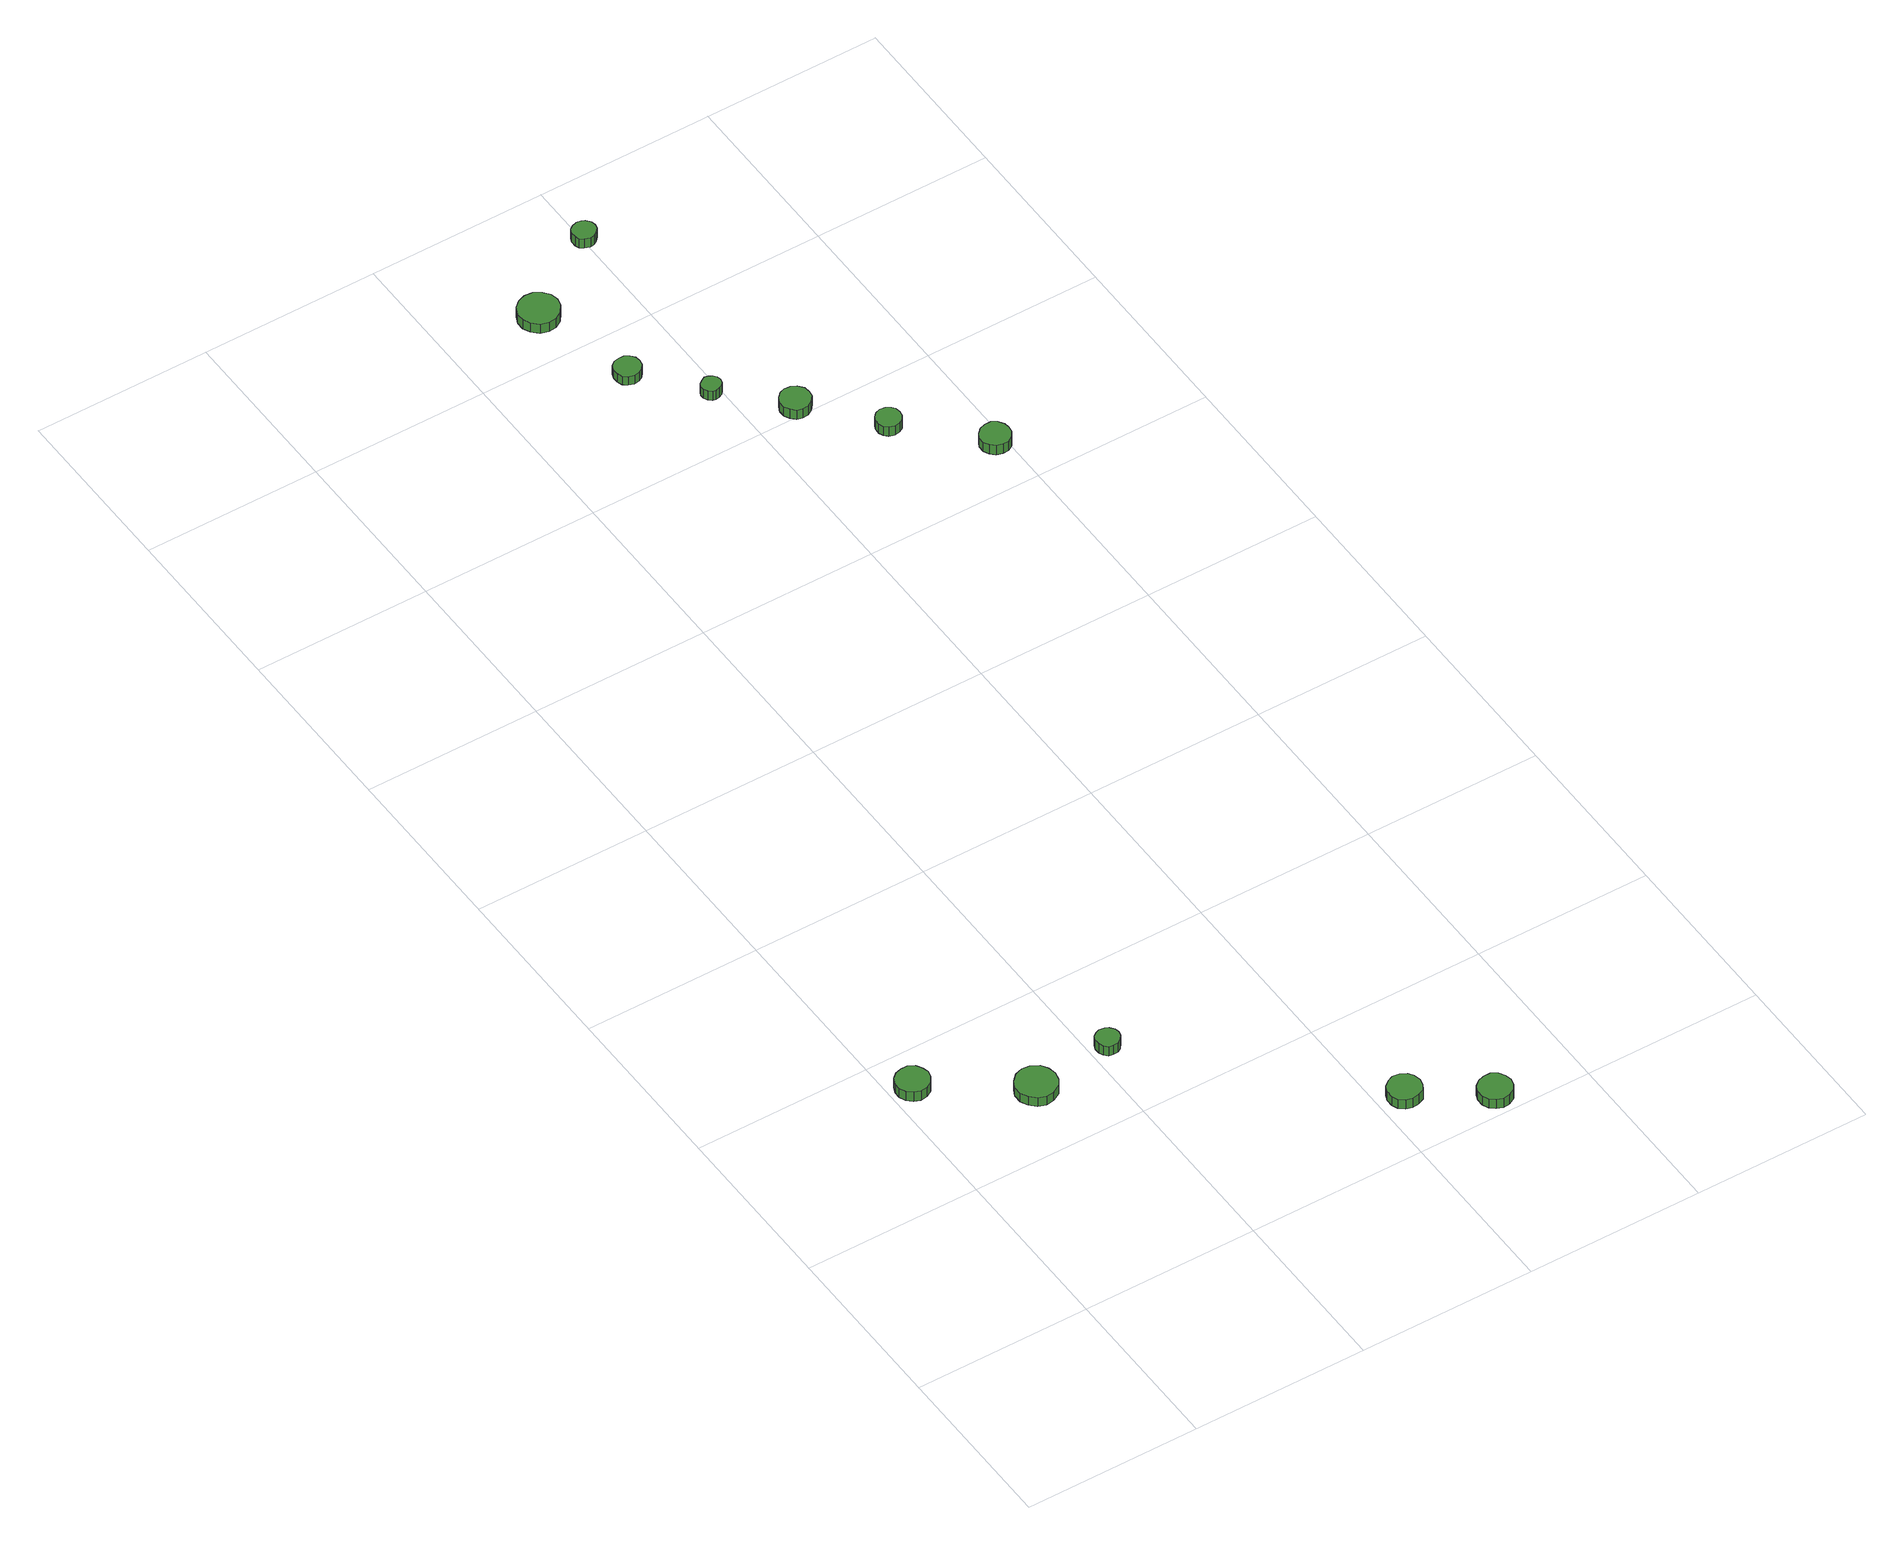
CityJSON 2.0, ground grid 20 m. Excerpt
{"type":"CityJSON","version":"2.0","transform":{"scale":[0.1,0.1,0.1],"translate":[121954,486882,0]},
"CityObjects":{
"tree1":{"type":"SolitaryVegetationObject","attributes":{"function":"something"},"geometry":[{"type":"MultiSurface","lod":"1","boundaries":[[[0,1,2,3,4,5,6,7,8,9,10,11,12,13,14]],[[15,16,17,18,19,20,21,22,23,24,25,26,27,28,29]],[[0,29,28,1]],[[1,28,27,2]],[[2,27,26,3]],[[3,26,25,4]],[[4,25,24,5]],[[5,24,23,6]],[[6,23,22,7]],[[7,22,21,8]],[[8,21,20,9]],[[9,20,19,10]],[[10,19,18,11]],[[11,18,17,12]],[[12,17,16,13]],[[13,16,15,14]],[[14,15,29,0]]]}]},
"tree2":{"type":"SolitaryVegetationObject","attributes":{"function":"something"},"geometry":[{"type":"MultiSurface","lod":"1","boundaries":[[[30,31,32,33,34,35,36,37,38,39,40,41,42,43,44]],[[45,46,47,48,49,50,51,52,53,54,55,56,57,58,59]],[[30,59,58,31]],[[31,58,57,32]],[[32,57,56,33]],[[33,56,55,34]],[[34,55,54,35]],[[35,54,53,36]],[[36,53,52,37]],[[37,52,51,38]],[[38,51,50,39]],[[39,50,49,40]],[[40,49,48,41]],[[41,48,47,42]],[[42,47,46,43]],[[43,46,45,44]],[[44,45,59,30]]]}]},
"tree3":{"type":"SolitaryVegetationObject","attributes":{"function":"something"},"geometry":[{"type":"MultiSurface","lod":"1","boundaries":[[[60,61,62,63,64,65,66,67,68,69,70,71,72,73,74]],[[75,76,77,78,79,80,81,82,83,84,85,86,87,88,89]],[[60,89,88,61]],[[61,88,87,62]],[[62,87,86,63]],[[63,86,85,64]],[[64,85,84,65]],[[65,84,83,66]],[[66,83,82,67]],[[67,82,81,68]],[[68,81,80,69]],[[69,80,79,70]],[[70,79,78,71]],[[71,78,77,72]],[[72,77,76,73]],[[73,76,75,74]],[[74,75,89,60]]]}]},
"tree4":{"type":"SolitaryVegetationObject","attributes":{"function":"something"},"geometry":[{"type":"MultiSurface","lod":"1","boundaries":[[[90,91,92,93,94,95,96,97,98,99,100,101,102,103,104]],[[105,106,107,108,109,110,111,112,113,114,115,116,117,118,119]],[[90,119,118,91]],[[91,118,117,92]],[[92,117,116,93]],[[93,116,115,94]],[[94,115,114,95]],[[95,114,113,96]],[[96,113,112,97]],[[97,112,111,98]],[[98,111,110,99]],[[99,110,109,100]],[[100,109,108,101]],[[101,108,107,102]],[[102,107,106,103]],[[103,106,105,104]],[[104,105,119,90]]]}]},
"tree5":{"type":"SolitaryVegetationObject","attributes":{"function":"something"},"geometry":[{"type":"MultiSurface","lod":"1","boundaries":[[[120,121,122,123,124,125,126,127,128,129,130,131,132,133,134]],[[135,136,137,138,139,140,141,142,143,144,145,146,147,148,149]],[[120,149,148,121]],[[121,148,147,122]],[[122,147,146,123]],[[123,146,145,124]],[[124,145,144,125]],[[125,144,143,126]],[[126,143,142,127]],[[127,142,141,128]],[[128,141,140,129]],[[129,140,139,130]],[[130,139,138,131]],[[131,138,137,132]],[[132,137,136,133]],[[133,136,135,134]],[[134,135,149,120]]]}]},
"tree6":{"type":"SolitaryVegetationObject","attributes":{"function":"something"},"geometry":[{"type":"MultiSurface","lod":"1","boundaries":[[[150,151,152,153,154,155,156,157,158,159,160,161,162,163,164]],[[165,166,167,168,169,170,171,172,173,174,175,176,177,178,179]],[[150,179,178,151]],[[151,178,177,152]],[[152,177,176,153]],[[153,176,175,154]],[[154,175,174,155]],[[155,174,173,156]],[[156,173,172,157]],[[157,172,171,158]],[[158,171,170,159]],[[159,170,169,160]],[[160,169,168,161]],[[161,168,167,162]],[[162,167,166,163]],[[163,166,165,164]],[[164,165,179,150]]]}]},
"tree7":{"type":"SolitaryVegetationObject","attributes":{"function":"something"},"geometry":[{"type":"MultiSurface","lod":"1","boundaries":[[[180,181,182,183,184,185,186,187,188,189,190,191,192,193,194]],[[195,196,197,198,199,200,201,202,203,204,205,206,207,208,209]],[[180,209,208,181]],[[181,208,207,182]],[[182,207,206,183]],[[183,206,205,184]],[[184,205,204,185]],[[185,204,203,186]],[[186,203,202,187]],[[187,202,201,188]],[[188,201,200,189]],[[189,200,199,190]],[[190,199,198,191]],[[191,198,197,192]],[[192,197,196,193]],[[193,196,195,194]],[[194,195,209,180]]]}]},
"tree8":{"type":"SolitaryVegetationObject","attributes":{"function":"something"},"geometry":[{"type":"MultiSurface","lod":"1","boundaries":[[[210,211,212,213,214,215,216,217,218,219,220,221,222,223,224]],[[225,226,227,228,229,230,231,232,233,234,235,236,237,238,239]],[[210,239,238,211]],[[211,238,237,212]],[[212,237,236,213]],[[213,236,235,214]],[[214,235,234,215]],[[215,234,233,216]],[[216,233,232,217]],[[217,232,231,218]],[[218,231,230,219]],[[219,230,229,220]],[[220,229,228,221]],[[221,228,227,222]],[[222,227,226,223]],[[223,226,225,224]],[[224,225,239,210]]]}]},
"tree9":{"type":"SolitaryVegetationObject","attributes":{"function":"something"},"geometry":[{"type":"MultiSurface","lod":"1","boundaries":[[[240,241,242,243,244,245,246,247,248,249,250,251,252,253,254]],[[255,256,257,258,259,260,261,262,263,264,265,266,267,268,269]],[[240,269,268,241]],[[241,268,267,242]],[[242,267,266,243]],[[243,266,265,244]],[[244,265,264,245]],[[245,264,263,246]],[[246,263,262,247]],[[247,262,261,248]],[[248,261,260,249]],[[249,260,259,250]],[[250,259,258,251]],[[251,258,257,252]],[[252,257,256,253]],[[253,256,255,254]],[[254,255,269,240]]]}]},
"tree10":{"type":"SolitaryVegetationObject","attributes":{"function":"something"},"geometry":[{"type":"MultiSurface","lod":"1","boundaries":[[[270,271,272,273,274,275,276,277,278,279,280,281,282,283,284]],[[285,286,287,288,289,290,291,292,293,294,295,296,297,298,299]],[[270,299,298,271]],[[271,298,297,272]],[[272,297,296,273]],[[273,296,295,274]],[[274,295,294,275]],[[275,294,293,276]],[[276,293,292,277]],[[277,292,291,278]],[[278,291,290,279]],[[279,290,289,280]],[[280,289,288,281]],[[281,288,287,282]],[[282,287,286,283]],[[283,286,285,284]],[[284,285,299,270]]]}]},
"tree11":{"type":"SolitaryVegetationObject","attributes":{"function":"something"},"geometry":[{"type":"MultiSurface","lod":"1","boundaries":[[[300,301,302,303,304,305,306,307,308,309,310,311,312,313,314]],[[315,316,317,318,319,320,321,322,323,324,325,326,327,328,329]],[[300,329,328,301]],[[301,328,327,302]],[[302,327,326,303]],[[303,326,325,304]],[[304,325,324,305]],[[305,324,323,306]],[[306,323,322,307]],[[307,322,321,308]],[[308,321,320,309]],[[309,320,319,310]],[[310,319,318,311]],[[311,318,317,312]],[[312,317,316,313]],[[313,316,315,314]],[[314,315,329,300]]]}]},
"tree12":{"type":"SolitaryVegetationObject","attributes":{"function":"something"},"geometry":[{"type":"MultiSurface","lod":"1","boundaries":[[[330,331,332,333,334,335,336,337,338,339,340,341,342,343,344]],[[345,346,347,348,349,350,351,352,353,354,355,356,357,358,359]],[[330,359,358,331]],[[331,358,357,332]],[[332,357,356,333]],[[333,356,355,334]],[[334,355,354,335]],[[335,354,353,336]],[[336,353,352,337]],[[337,352,351,338]],[[338,351,350,339]],[[339,350,349,340]],[[340,349,348,341]],[[341,348,347,342]],[[342,347,346,343]],[[343,346,345,344]],[[344,345,359,330]]]}]}
},
"vertices":[
[39,346,23],[37,353,23],[33,360,23],[26,364,23],[18,364,23],[11,362,23],[5,357,23],[2,350,23],[2,342,23],[5,335,23],[11,330,23],[18,327,23],[26,328,23],[33,332,23],[37,338,23],[37,338,10],[33,332,10],[26,328,10],[18,327,10],[11,330,10],[5,335,10],[2,342,10],[2,350,10],[5,357,10],[11,362,10],[18,364,10],[26,364,10],[33,360,10],[37,353,10],[39,346,10],
[144,275,23],[142,284,23],[137,292,23],[128,297,23],[119,298,23],[110,295,23],[103,288,23],[99,280,23],[99,270,23],[103,262,23],[110,255,23],[119,252,23],[128,253,23],[137,258,23],[142,266,23],[142,266,11],[137,258,11],[128,253,11],[119,252,11],[110,255,11],[103,262,11],[99,270,11],[99,280,11],[103,288,11],[110,295,11],[119,298,11],[128,297,11],[137,292,11],[142,284,11],[144,275,11],
[229,289,22],[228,294,22],[224,299,22],[220,301,22],[214,302,22],[209,300,22],[205,297,22],[203,292,22],[203,286,22],[205,281,22],[209,277,22],[214,276,22],[220,276,22],[224,279,22],[228,284,22],[228,284,9],[224,279,9],[220,276,9],[214,276,9],[209,277,9],[205,281,9],[203,286,9],[203,292,9],[205,297,9],[209,300,9],[214,302,9],[220,301,9],[224,299,9],[228,294,9],[229,289,9],
[444,68,22],[442,76,22],[438,82,22],[431,86,22],[423,87,22],[416,84,22],[410,79,22],[407,72,22],[407,64,22],[410,57,22],[416,52,22],[423,50,22],[431,51,22],[438,54,22],[442,61,22],[442,61,9],[438,54,9],[431,51,9],[423,50,9],[416,52,9],[410,57,9],[407,64,9],[407,72,9],[410,79,9],[416,84,9],[423,87,9],[431,86,9],[438,82,9],[442,76,9],[444,68,9],
[520,19,22],[518,26,22],[514,33,22],[507,37,22],[499,37,22],[492,35,22],[486,30,22],[483,23,22],[483,15,22],[486,8,22],[492,3,22],[499,0,22],[507,1,22],[514,5,22],[518,11,22],[518,11,9],[514,5,9],[507,1,9],[499,0,9],[492,3,9],[486,8,9],[483,15,9],[483,23,9],[486,30,9],[492,35,9],[499,37,9],[507,37,9],[514,33,9],[518,26,9],[520,19,9],
[349,1342,14],[348,1348,14],[344,1353,14],[339,1356,14],[333,1356,14],[327,1355,14],[322,1351,14],[320,1345,14],[320,1339,14],[322,1333,14],[327,1329,14],[333,1327,14],[339,1328,14],[344,1331,14],[348,1336,14],[348,1336,2],[344,1331,2],[339,1328,2],[333,1327,2],[327,1329,2],[322,1333,2],[320,1339,2],[320,1345,2],[322,1351,2],[327,1355,2],[333,1356,2],[339,1356,2],[344,1353,2],[348,1348,2],[349,1342,2],
[327,1458,15],[325,1467,15],[319,1474,15],[311,1479,15],[302,1480,15],[293,1477,15],[286,1471,15],[282,1462,15],[282,1453,15],[286,1445,15],[293,1438,15],[302,1435,15],[311,1436,15],[319,1441,15],[325,1449,15],[325,1449,2],[319,1441,2],[311,1436,2],[302,1435,2],[293,1438,2],[286,1445,2],[282,1453,2],[282,1462,2],[286,1471,2],[293,1477,2],[302,1480,2],[311,1479,2],[319,1474,2],[325,1467,2],[327,1458,2],
[402,1276,14],[401,1280,14],[398,1284,14],[394,1286,14],[390,1287,14],[386,1285,14],[382,1282,14],[380,1278,14],[380,1274,14],[382,1269,14],[386,1266,14],[390,1265,14],[394,1266,14],[398,1268,14],[401,1271,14],[401,1271,1],[398,1268,1],[394,1266,1],[390,1265,1],[386,1266,1],[382,1269,1],[380,1274,1],[380,1278,1],[382,1282,1],[386,1285,1],[390,1287,1],[394,1286,1],[398,1284,1],[401,1280,1],[402,1276,1],
[466,1212,15],[465,1219,15],[460,1225,15],[454,1228,15],[447,1229,15],[441,1227,15],[436,1222,15],[433,1215,15],[433,1208,15],[436,1202,15],[441,1197,15],[447,1195,15],[454,1196,15],[460,1199,15],[465,1205,15],[465,1205,2],[460,1199,2],[454,1196,2],[447,1195,2],[441,1197,2],[436,1202,2],[433,1208,2],[433,1215,2],[436,1222,2],[441,1227,2],[447,1229,2],[454,1228,2],[460,1225,2],[465,1219,2],[466,1212,2],
[525,1137,17],[524,1143,17],[521,1147,17],[516,1150,17],[510,1151,17],[504,1149,17],[500,1145,17],[498,1140,17],[498,1134,17],[500,1129,17],[504,1125,17],[510,1123,17],[516,1124,17],[521,1127,17],[524,1131,17],[524,1131,4],[521,1127,4],[516,1124,4],[510,1123,4],[504,1125,4],[500,1129,4],[498,1134,4],[498,1140,4],[500,1145,4],[504,1149,4],[510,1151,4],[516,1150,4],[521,1147,4],[524,1143,4],[525,1137,4],
[416,1525,14],[415,1530,14],[411,1535,14],[407,1537,14],[402,1538,14],[396,1536,14],[392,1533,14],[390,1528,14],[390,1522,14],[392,1517,14],[396,1514,14],[402,1512,14],[407,1513,14],[411,1515,14],[415,1520,14],[415,1520,1],[411,1515,1],[407,1513,1],[402,1512,1],[396,1514,1],[392,1517,1],[390,1522,1],[390,1528,1],[392,1533,1],[396,1536,1],[402,1538,1],[407,1537,1],[411,1535,1],[415,1530,1],[416,1525,1],
[603,1058,19],[602,1064,19],[598,1070,19],[592,1074,19],[585,1074,19],[578,1072,19],[573,1067,19],[570,1061,19],[570,1054,19],[573,1048,19],[578,1043,19],[585,1041,19],[592,1041,19],[598,1045,19],[602,1051,19],[602,1051,6],[598,1045,6],[592,1041,6],[585,1041,6],[578,1043,6],[573,1048,6],[570,1054,6],[570,1061,6],[573,1067,6],[578,1072,6],[585,1074,6],[592,1074,6],[598,1070,6],[602,1064,6],[603,1058,6]
]}
